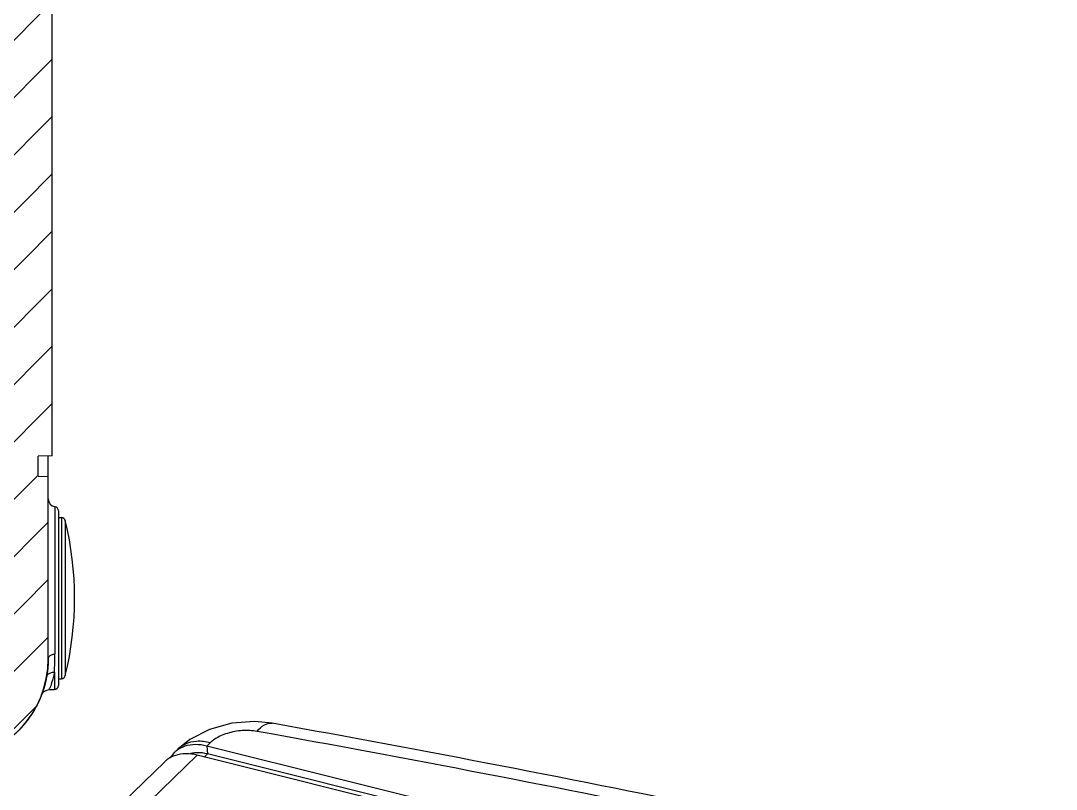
# Model space of a CAD drawing. Header units: millimetres. Extents: x 4625 to 5204, y 1432 to 1835.
# Drawn here: x 4848.7 to 4899.7, y 1587.8 to 1625.7 of the extents above; entities that cross this region are included whole.
import ezdxf

# ---------------------------------------------------------------- set-up
doc = ezdxf.new("R2010")
doc.units = ezdxf.units.MM

# ---------------------------------------------------------------- blocks, each defined once
blk = doc.blocks.new('*u21')
at = {"color": 7, "linetype": 'Continuous'}
for p, q in [((-37.335, 162.696), (-37.334, 162.695)), ((-40.737, 161.629), (-40.923, 161.449)), ((-42.516, 161.275), (-42.516, 161.275)), ((-40.923, 161.449), (-40.885, 161.017)), ((81.019, 131.048), (-40.923, 161.449)), ((-43.225, 160.59), (-88.421, 116.87)), ((-41.445, 160.943), (-86.641, 117.224)), ((80.496, 130.542), (-41.445, 160.943)), ((-40.885, 161.017), (-41.061, 160.848)), ((81.056, 130.616), (-40.885, 161.017))]:
    blk.add_line(p, q, dxfattribs=at)
blk.add_lwpolyline([(-37.334, 162.695), (-38.289, 162.79), (-39.558, 162.695), (-40.772, 162.362), (-41.852, 161.808), (-42.516, 161.275)], dxfattribs=at)
for centre, radius, start, end in [((-41.688, 160.051), 1.455, 134.1623, 148.7563), ((-41.722, 160.085), 1.407, 127.9117, 134.1412), ((-41.419, 159.567), 1.515, 98.8154, 105.947), ((-41.4, 159.437), 1.646, 91.3661, 98.7771)]:
    blk.add_arc(centre, radius, start, end, dxfattribs=at)
for points, start_tangent, end_tangent in [([(-38.172, 162.253), (-38.563, 162.297), (-38.977, 162.293), (-39.394, 162.241), (-39.796, 162.143), (-40.164, 162.004), (-40.482, 161.83), (-40.737, 161.629)], (-0.984221, 0.176946), (-0.718844, -0.695171)), ([(-38.172, 162.253), (-37.766, 162.608), (-37.369, 162.701), (-37.335, 162.695)], (0.641145, 0.767419), (0.981626, -0.190813)), ([(80.717, 132.613), (58.126, 139.641), (34.902, 146.13), (11.086, 152.067), (-13.286, 157.445), (-38.172, 162.253)], (-0.950294, 0.311354), (-0.984198, 0.177073)), ([(81.958, 132.953), (59.278, 140.009), (35.973, 146.52), (12.078, 152.478), (-12.37, 157.872), (-37.335, 162.696)], (-0.950294, 0.311354), (-0.984198, 0.177073)), ([(-40.737, 161.629), (-41.482, 161.703), (-42.131, 161.541), (-42.516, 161.275)], (-0.9703, 0.241905), (-0.720875, -0.693065)), ([(-42.116, 161.441), (-42.587, 161.195)], (-0.95217, -0.305569), (-0.789144, -0.614208)), ([(-40.923, 161.449), (-41.549, 161.527), (-42.116, 161.441)], (-0.9703, 0.241905), (-0.95217, -0.305569)), ([(-40.885, 161.017), (-41.44, 161.083)], (-0.9703, 0.241905), (-0.999684, -0.025127)), ([(-42.638, 160.936), (-43.109, 160.69), (-43.225, 160.589)], (-0.95217, -0.305569), (-0.717817, -0.696232)), ([(-42.071, 161.022), (-42.638, 160.936)], (-0.999978, -0.006603), (-0.95217, -0.305569)), ([(-41.445, 160.943), (-42.071, 161.022)], (-0.9703, 0.241905), (-0.999978, -0.006603))]:
    blk.add_spline(points, degree=3, dxfattribs=dict(at, start_tangent=start_tangent, end_tangent=end_tangent))

msp = doc.modelspace()

# ---------------------------------------------------------------- hatches: boundary and pattern name
at = {"linetype": 'Continuous'}
h = msp.add_hatch(dxfattribs=at)
h.set_pattern_fill('A', color=5, scale=2, angle=45, style=0, pattern_type=0)
h.set_pattern_definition([(45, (3863.7628, 1211.4677), (-1.4142136, 1.4142136), [])])
edge = h.paths.add_edge_path()
edge.add_line((4835.568, 1588.736), (4835.568, 1590.239))
edge.add_line((4835.568, 1590.239), (4837.068, 1590.265))
edge.add_line((4837.068, 1590.265), (4837.068, 1591.318))
edge.add_line((4845.199, 1591.744), (4837.068, 1591.318))
edge.add_spline(control_points=[(4847.568, 1594.24), (4847.568, 1592.836), (4846.601, 1591.817), (4845.199, 1591.744)], knot_values=[0, 0, 0, 0, 1, 1, 1, 1], weights=[1, 0.816916, 0.816916, 1], degree=3, periodic=0)
edge.add_line((4847.568, 1594.24), (4847.568, 1735.231))
edge.add_spline(control_points=[(4847.568, 1735.231), (4847.568, 1736.087), (4847.163, 1736.842), (4846.449, 1737.315)], knot_values=[0, 0, 0, 0, 1, 1, 1, 1], weights=[1, 0.92066, 0.92066, 1], degree=3, periodic=0)
edge.add_spline(control_points=[(4846.449, 1737.315), (4846.289, 1737.421), (4846.106, 1737.478), (4845.914, 1737.481)], knot_values=[0, 0, 0, 0, 1, 1, 1, 1], weights=[1, 0.973328, 0.973328, 1], degree=3, periodic=0)
edge.add_line((4843.068, 1737.531), (4845.914, 1737.481))
edge.add_line((4843.068, 1737.531), (4843.068, 1738.436))
edge.add_line((4844.068, 1738.436), (4843.068, 1738.436))
edge.add_line((4844.068, 1738.436), (4844.068, 1739.736))
edge.add_line((4844.068, 1739.736), (4843.068, 1739.736))
edge.add_line((4843.068, 1739.736), (4843.068, 1740.466))
edge.add_line((4843.57, 1740.666), (4843.068, 1740.466))
edge.add_line((4845.068, 1740.653), (4843.57, 1740.666))
edge.add_spline(control_points=[(4845.068, 1740.653), (4845.132, 1740.401), (4845.329, 1740.231), (4845.587, 1740.204)], knot_values=[0, 0, 0, 0, 1, 1, 1, 1], weights=[1, 0.880203, 0.880203, 1], degree=3, periodic=0)
edge.add_spline(control_points=[(4850.068, 1735.231), (4850.068, 1737.924), (4848.266, 1739.924), (4845.587, 1740.204)], knot_values=[0, 0, 0, 0, 1, 1, 1, 1], weights=[1, 0.828608, 0.828608, 1], degree=3, periodic=0)
edge.add_line((4850.068, 1726.236), (4850.068, 1735.231))
edge.add_line((4849.568, 1726.227), (4850.068, 1726.236))
edge.add_line((4849.568, 1725.236), (4849.568, 1726.227))
edge.add_line((4850.268, 1725.223), (4849.568, 1725.236))
edge.add_line((4850.268, 1684.736), (4850.268, 1725.223))
edge.add_line((4850.268, 1684.736), (4850.068, 1684.732))
edge.add_line((4850.068, 1644.739), (4850.068, 1684.732))
edge.add_line((4850.268, 1644.736), (4850.068, 1644.739))
edge.add_line((4850.268, 1604.248), (4850.268, 1644.736))
edge.add_line((4850.268, 1604.248), (4849.568, 1604.236))
edge.add_line((4849.568, 1603.244), (4849.568, 1604.236))
edge.add_line((4849.568, 1603.244), (4850.068, 1603.236))
edge.add_line((4850.068, 1594.24), (4850.068, 1603.236))
edge.add_spline(control_points=[(4850.068, 1594.24), (4850.068, 1591.432), (4848.135, 1589.394), (4845.33, 1589.247)], knot_values=[0, 0, 0, 0, 1, 1, 1, 1], weights=[1, 0.816916, 0.816916, 1], degree=3, periodic=0)
edge.add_line((4845.33, 1589.247), (4835.568, 1588.736))

# ---------------------------------------------------------------- linework, layer by layer
at = {"color": 7, "linetype": 'Continuous'}
for p, q in [((4850.268, 1604.248), (4850.268, 1725.223)), ((4850.268, 1604.248), (4850.268, 1644.736)), ((4850.268, 1604.248), (4849.568, 1604.236)), ((4850.268, 1604.248), (4849.568, 1604.236)), ((4849.568, 1603.244), (4849.568, 1604.236)), ((4849.568, 1603.244), (4849.568, 1604.236)), ((4850.068, 1594.24), (4850.068, 1604.244)), ((4849.568, 1603.244), (4850.068, 1603.236)), ((4849.568, 1603.244), (4850.068, 1603.236)), ((4850.068, 1594.24), (4850.068, 1603.236)), ((4850.401, 1601.736), (4850.401, 1594.482)), ((4850.568, 1601.539), (4850.568, 1592.932)), ((4850.568, 1601.209), (4850.715, 1601.207)), ((4850.715, 1601.207), (4850.715, 1593.264)), ((4850.905, 1601.055), (4850.905, 1593.416)), ((4850.372, 1593.585), (4850.372, 1592.732)), ((4850.568, 1593.262), (4850.715, 1593.264)), ((4850.121, 1592.728), (4850.372, 1592.732))]:
    msp.add_line(p, q, dxfattribs=at)
msp.add_lwpolyline([(4849.744, 1592.469), (4849.84, 1592.615), (4849.991, 1592.707), (4850.111, 1592.728)], dxfattribs=at)
for centre, radius, start, end in [((4850.468, 1602.131), 0.4, 180, 260.4059), ((4850.368, 1601.539), 0.2, 0, 80.4059), ((4850.711, 1601.007), 0.2, 13.8171, 89), ((4835.377, 1597.236), 15.991, 346.1829, 13.8171), ((4837.021, 1594.478), 13.38, 356.1725, 0.0139), ((4845.068, 1594.24), 5, 273, 0), ((4850.711, 1593.464), 0.2, 271, 346.1829), ((4850.368, 1592.932), 0.2, 271, 0)]:
    msp.add_arc(centre, radius, start, end, dxfattribs=at)
for points, start_tangent, end_tangent in [([(4850.068, 1594.24), (4850.111, 1594.351), (4850.231, 1594.437), (4850.401, 1594.482)], (0, 1), (0.994699, 0.102831)), ([(4850.068, 1594.24), (4850.068, 1594.186), (4850.067, 1594.132), (4850.065, 1594.078), (4850.063, 1594.023), (4850.061, 1593.969), (4850.057, 1593.914), (4850.054, 1593.859), (4850.049, 1593.803), (4850.044, 1593.748), (4850.038, 1593.692), (4850.032, 1593.637), (4850.024, 1593.581), (4850.017, 1593.525), (4850.008, 1593.469), (4849.999, 1593.413), (4849.989, 1593.356), (4849.979, 1593.3), (4849.968, 1593.243), (4849.956, 1593.187), (4849.943, 1593.131), (4849.93, 1593.074), (4849.916, 1593.017), (4849.902, 1592.961), (4849.886, 1592.904), (4849.87, 1592.848), (4849.854, 1592.791), (4849.836, 1592.735), (4849.818, 1592.678), (4849.799, 1592.622), (4849.779, 1592.566), (4849.759, 1592.51), (4849.738, 1592.454), (4849.716, 1592.398), (4849.694, 1592.342), (4849.67, 1592.286), (4849.647, 1592.231), (4849.622, 1592.175), (4849.596, 1592.12), (4849.57, 1592.065), (4849.543, 1592.011), (4849.516, 1591.956), (4849.488, 1591.902), (4849.459, 1591.848), (4849.429, 1591.794), (4849.399, 1591.741), (4849.368, 1591.688), (4849.336, 1591.635), (4849.303, 1591.583), (4849.27, 1591.531), (4849.236, 1591.479), (4849.202, 1591.427), (4849.167, 1591.376), (4849.131, 1591.326), (4849.094, 1591.276), (4849.057, 1591.226), (4849.019, 1591.176), (4848.981, 1591.128), (4848.942, 1591.079), (4848.902, 1591.031), (4848.862, 1590.984), (4848.821, 1590.937), (4848.78, 1590.89), (4848.738, 1590.844), (4848.695, 1590.799), (4848.652, 1590.754), (4848.608, 1590.709), (4848.564, 1590.665), (4848.519, 1590.622), (4848.474, 1590.579), (4848.428, 1590.537), (4848.381, 1590.496), (4848.335, 1590.455), (4848.287, 1590.414), (4848.239, 1590.375), (4848.191, 1590.336), (4848.143, 1590.297), (4848.093, 1590.259), (4848.044, 1590.222), (4847.994, 1590.186), (4847.944, 1590.15), (4847.893, 1590.115), (4847.842, 1590.08), (4847.791, 1590.046), (4847.739, 1590.013), (4847.687, 1589.981), (4847.634, 1589.949), (4847.582, 1589.918), (4847.529, 1589.888), (4847.476, 1589.858), (4847.422, 1589.829), (4847.369, 1589.801), (4847.315, 1589.773), (4847.26, 1589.747), (4847.206, 1589.72), (4847.152, 1589.695), (4847.097, 1589.67), (4847.042, 1589.646), (4846.987, 1589.623), (4846.932, 1589.601), (4846.877, 1589.579), (4846.821, 1589.558), (4846.766, 1589.537), (4846.71, 1589.518), (4846.654, 1589.499), (4846.599, 1589.48), (4846.543, 1589.463), (4846.487, 1589.446), (4846.432, 1589.43), (4846.376, 1589.414), (4846.32, 1589.4), (4846.264, 1589.385), (4846.208, 1589.372), (4846.153, 1589.359), (4846.097, 1589.347), (4846.042, 1589.336), (4845.986, 1589.325), (4845.931, 1589.315), (4845.875, 1589.306), (4845.82, 1589.297), (4845.765, 1589.289), (4845.71, 1589.282), (4845.655, 1589.275), (4845.601, 1589.269), (4845.546, 1589.263), (4845.492, 1589.258), (4845.438, 1589.254), (4845.384, 1589.25), (4845.33, 1589.247)], (0, -1), (-0.99863, -0.052336)), ([(4849.985, 1593.334), (4850.054, 1593.469), (4850.193, 1593.559), (4850.372, 1593.585)], (0.181339, 0.983421), (0.998788, -0.049226)), ([(4850.372, 1593.585), (4850.234, 1593.06)], (-0.196797, -0.980444), (-0.3064, -0.951903)), ([(4850.234, 1593.06), (4850.132, 1592.78), (4850.116, 1592.74), (4850.113, 1592.732)], (-0.3064, -0.951903), (-0.962979, 0.269577))]:
    msp.add_spline(points, degree=3, dxfattribs=dict(at, start_tangent=start_tangent, end_tangent=end_tangent))

# ---------------------------------------------------------------- block references
at = {"xscale": 0.9, "yscale": 0.9, "zscale": 0.9}
msp.add_blockref('*u21', (4894.712, 1444.641), dxfattribs=at)

doc.saveas('drawing.dxf')
